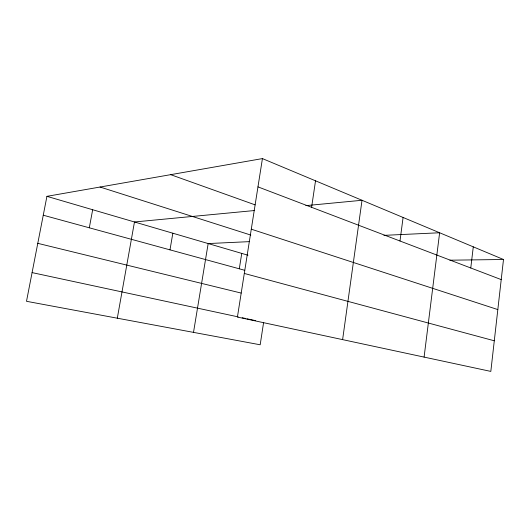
<?xml version="1.0" encoding="UTF-8"?>
<svg xmlns="http://www.w3.org/2000/svg" width="530" height="530" viewBox="0 0 530 530"><rect width="100%" height="100%" fill="white"/><g stroke="black" fill="none" stroke-linecap="round" stroke-linejoin="round"><path stroke-width="0.79" d="M503.5 259.495L490.82 371.411L237.413 317.066L262.43 158.589L503.5 259.495L449.871 260.19M470.772 267.994L473.283 246.847M424.093 357.101L439.628 232.763L383.906 235.36M399.991 241.011L403.091 217.466M342.612 339.624L362.023 200.274L305.83 205.633M311.6 207.316L315.522 180.81M263.622 322.353L260.184 344.785L26.5 301.298L46.931 196.339L262.43 158.589M239.302 268.803L241.746 253.4M193.51 332.376L208.164 243.561L249.087 241.653M169.984 249.855L172.84 233.213M117.302 318.199L134.474 221.977L254.334 210.549M89.305 227.801L92.67 209.734M32.085 272.606L238.222 316.9M242.19 317.748L245.37 318.431M246.953 318.775L255.685 320.65M37.782 243.336L241.163 293.07M244.297 273.447L494.291 340.79M43.255 215.213L244.761 270.3M46.931 196.339L247.954 255.215M100.051 187.03L250.796 235.068M251.286 229.185L497.822 309.58M170.667 174.661L255.115 204.865M257.964 186.871L501.221 279.601"/></g></svg>
